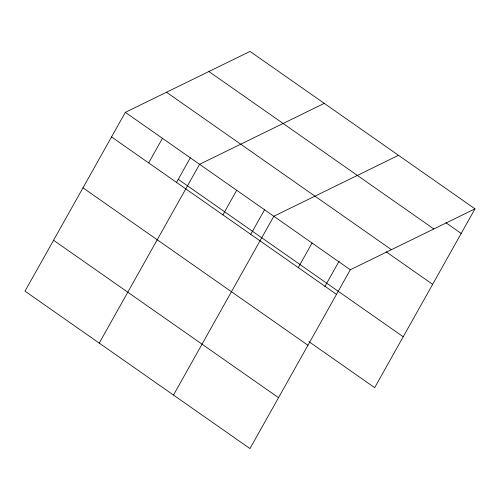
<?xml version="1.0" encoding="UTF-8"?>
<svg xmlns="http://www.w3.org/2000/svg" width="500" height="500" viewBox="0 0 500 500"><rect width="100%" height="100%" fill="white"/><g stroke="black" fill="none" stroke-linecap="round" stroke-linejoin="round"><path stroke-width="0.75" d="M125.337 112.35L25 291.15L249.963 448.581L350.3 269.781L475 208.85L250.037 51.419L125.337 112.35L350.3 269.781M148.656 162.913L162.456 138.325M176.35 182.719L190.325 157.819M99.237 343.1L199.575 164.3L324.275 103.369M222.9 214.869L236.694 190.275M250.588 234.675L264.562 209.769M173.475 395.056L273.812 216.256L398.512 155.325M298.263 267.606L312.056 243.019M324.831 286.625L339.181 261.05M475 208.85L374.663 387.65L309.012 341.706M445.906 222.731L461.2 233.438M208.888 71.525L433.85 228.956M166.488 92.244L391.45 249.675M386.112 251.769L432.644 284.331M178.256 179.331L403.219 336.763M111.538 136.938L336.506 294.369M82.981 187.825L307.944 345.262M53.556 240.256L278.519 397.694"/></g></svg>
